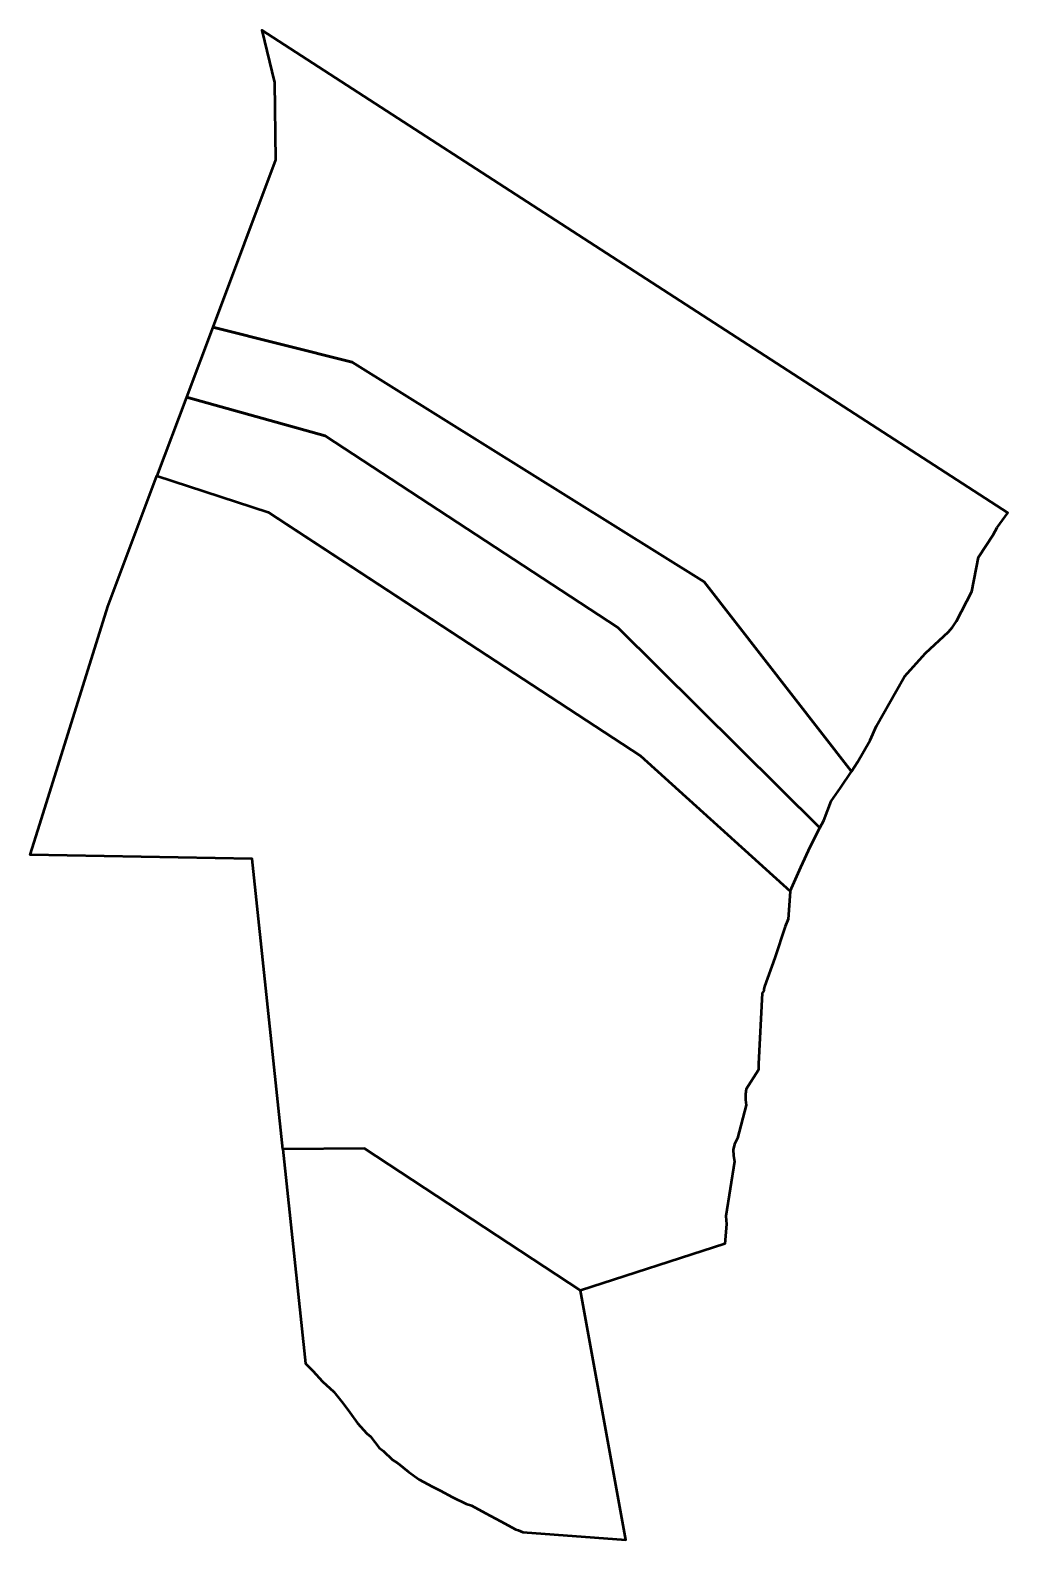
# Model space of a CAD drawing. Header units: metres. Extents: x 808267 to 808380, y 9156714 to 9156888.
import ezdxf

# ---------------------------------------------------------------- set-up
doc = ezdxf.new("R2010")
doc.units = ezdxf.units.M
doc.header["$MEASUREMENT"] = 0
doc.layers.add('2852-21084', color=1, linetype='Continuous')

msp = doc.modelspace()

# ---------------------------------------------------------------- linework, layer by layer
at = {"layer": '2852-21084', "color": 254, "lineweight": 53, "true_color": 0xcccccc}
for points in [[(808295.56, 9156881.93), (808295.67, 9156872.99), (808288.43, 9156853.7), (808304.51, 9156849.7), (808345.11, 9156824.37), (808362.11, 9156802.51), (808362.82, 9156803.59), (808364.26, 9156806.12), (808365.02, 9156807.77), (808367.28, 9156811.74), (808368.24, 9156813.44), (808370.65, 9156816.12), (808373.32, 9156818.6), (808373.76, 9156819.14), (808374.21, 9156819.83), (808375.99, 9156823.26), (808376.75, 9156827.21), (808378.44, 9156829.79), (808378.92, 9156830.64), (808380.15, 9156832.32), (808294.08, 9156887.95)], [(808282, 9156836.59), (808294.82, 9156832.41), (808337.78, 9156804.32), (808355.05, 9156788.7), (808355.05, 9156788.68), (808354.81, 9156785.48), (808354.45, 9156784.63), (808353.29, 9156781), (808352.1, 9156777.7), (808351.99, 9156777.39), (808352.01, 9156777.2), (808351.81, 9156776.93), (808351.39, 9156768.81), (808351.39, 9156768.11), (808349.97, 9156765.88), (808349.88, 9156765.29), (808349.9, 9156764.66), (808349.95, 9156764.03), (808348.96, 9156760.24), (808348.63, 9156759.52), (808348.47, 9156758.87), (808348.51, 9156758.22), (808348.61, 9156757.55), (808347.64, 9156751.23), (808347.68, 9156750.32), (808347.51, 9156748.06), (808330.84, 9156742.67), (808305.93, 9156759.03), (808296.51, 9156758.97), (808292.97, 9156792.42), (808267.37, 9156792.89), (808268.49, 9156796.44), (808276.34, 9156821.5)]]:
    msp.add_lwpolyline(points, close=True, dxfattribs=at)
at = {"layer": '2852-21084', "color": 3, "lineweight": 53, "true_color": 0x00ff00}
for points in [[(808335.16, 9156819.08), (808358.48, 9156795.99), (808358.93, 9156796.83), (808359.76, 9156799.07), (808360.84, 9156800.6), (808362.11, 9156802.51), (808345.11, 9156824.37), (808304.51, 9156849.7), (808288.43, 9156853.7), (808285.4, 9156845.64), (808301.41, 9156841.19)], [(808330.84, 9156742.67), (808305.93, 9156759.03), (808296.51, 9156758.97), (808299.12, 9156734.26), (808299.98, 9156733.41), (808301.11, 9156732.16), (808302.41, 9156730.97), (808303.47, 9156729.65), (808304.24, 9156728.62), (808305.14, 9156727.37), (808306.22, 9156726.19), (808306.63, 9156725.84), (808307.65, 9156724.55), (808308.08, 9156724.17), (808309.16, 9156723.14), (808309.8, 9156722.75), (808311.01, 9156721.77), (808312.25, 9156720.87), (808313.73, 9156720.08), (808314.65, 9156719.63), (808316.09, 9156718.83), (808317.66, 9156718.08), (808318.28, 9156717.87), (808319.89, 9156717), (808321.64, 9156716.09), (808323.39, 9156715.1), (808323.65, 9156715.05), (808324.21, 9156714.81), (808336.1, 9156713.93)]]:
    msp.add_lwpolyline(points, close=True, dxfattribs=at)
at = {"layer": '2852-21084', "color": 40, "lineweight": 53, "true_color": 0xffbb00}
msp.add_lwpolyline([(808337.78, 9156804.32), (808355.05, 9156788.7), (808356.27, 9156791.45), (808357.38, 9156793.9), (808358.48, 9156795.99), (808335.16, 9156819.08), (808301.41, 9156841.19), (808285.4, 9156845.64), (808282, 9156836.59), (808294.82, 9156832.41), (808297.42, 9156830.71)], close=True, dxfattribs=at)

doc.saveas('drawing.dxf')
